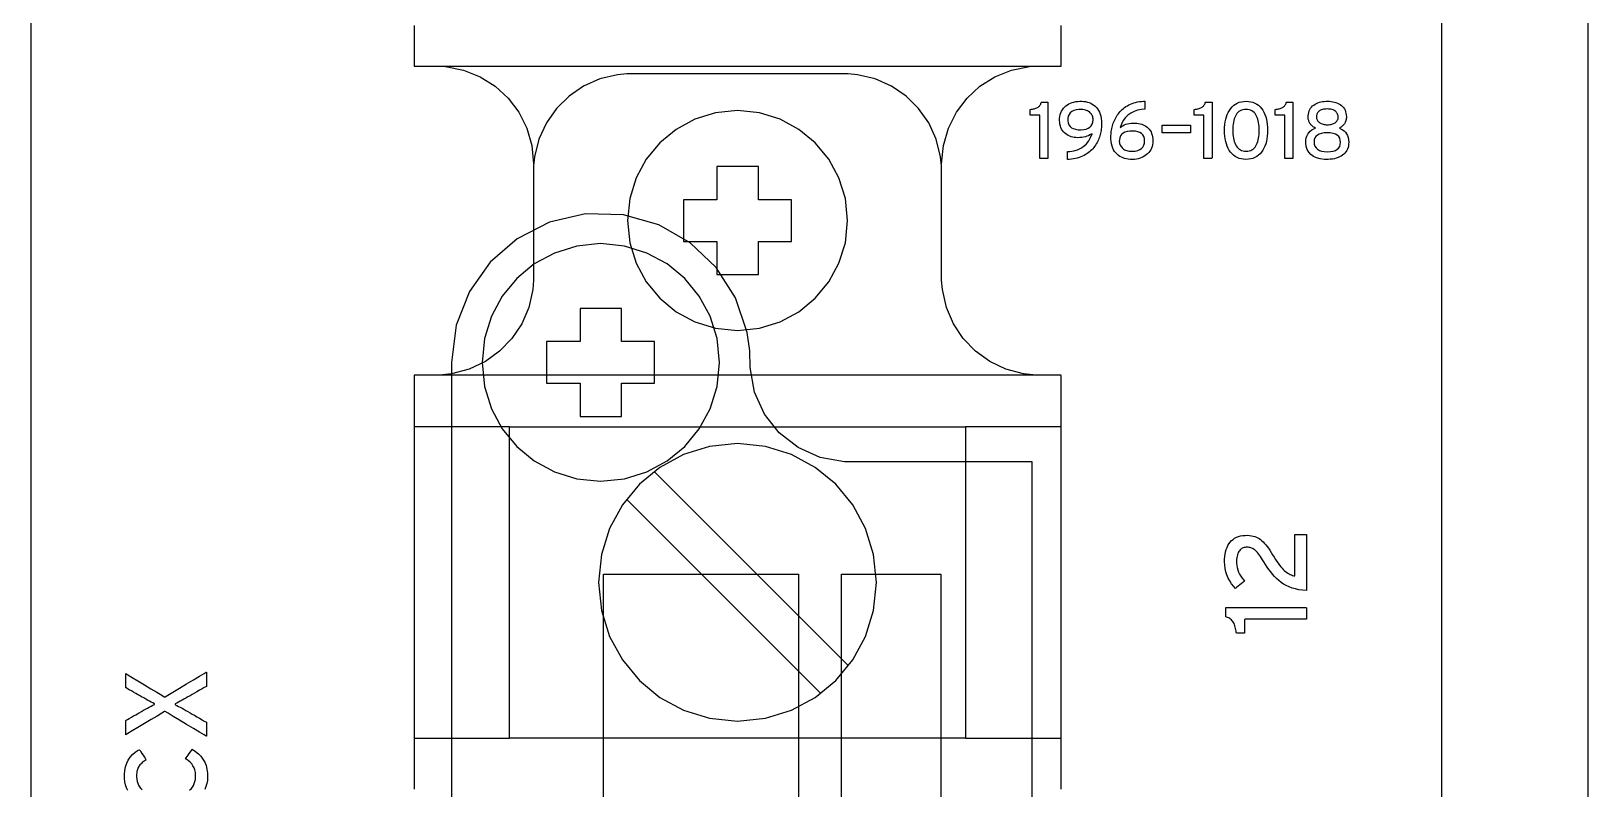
# Model space of a CAD drawing. Extents: x 1 to 47.7, y 0.2 to 35.
# Drawn here: x 36.611 to 38.487, y 8.194 to 9.108 of the extents above; entities that cross this region are included whole.
import ezdxf

# ---------------------------------------------------------------- set-up
doc = ezdxf.new("R2010")
doc.units = 0
doc.header["$MEASUREMENT"] = 0
for name, color, linetype in [('1_1__SCREW_TERMINAL_BLOCK_', 7, 'CONTINUOUS'), ('1_2__CONNECTORIZED_RELAY__', 7, 'CONTINUOUS'), ('7_0_____DWG', 7, 'CONTINUOUS')]:
    doc.layers.add(name, color=color, linetype=linetype)

msp = doc.modelspace()

# ---------------------------------------------------------------- linework, layer by layer
at = {"layer": '1_1__SCREW_TERMINAL_BLOCK_'}
for points in [[(37.0721, 9.1144), (37.0721, 9.0856), (37.0721, 9.0691), (37.0721, 9.0655), (37.0732, 9.0655), (37.0886, 9.0655), (37.0959, 9.0655), (37.0977, 9.0655), (37.0987, 9.0655), (37.11, 9.0649), (37.1317, 9.0606), (37.1518, 9.0526), (37.1698, 9.0412), (37.1855, 9.0269), (37.1983, 9.0099), (37.2079, 8.9908), (37.214, 8.9698), (37.2161, 8.9475)], [(37.7081, 8.9475), (37.7102, 8.9698), (37.7162, 8.9908), (37.7259, 9.0099), (37.7387, 9.0269), (37.7543, 9.0412), (37.7723, 9.0526), (37.7924, 9.0606), (37.8141, 9.0649), (37.8255, 9.0655), (37.8264, 9.0655), (37.8282, 9.0655), (37.8355, 9.0655), (37.8509, 9.0655), (37.852, 9.0655), (37.852, 9.0691), (37.852, 9.0856), (37.852, 9.1144)], [(37.0721, 9.0655), (37.852, 9.0655)], [(37.852, 8.1938), (37.852, 8.2848), (37.852, 8.3688), (37.852, 8.445), (37.852, 8.5125), (37.852, 8.5705), (37.852, 8.6183), (37.852, 8.655), (37.852, 8.6798), (37.852, 8.6919), (37.8519, 8.693), (37.8471, 8.693), (37.8303, 8.693), (37.8262, 8.693), (37.8235, 8.693), (37.8179, 8.6933), (37.8067, 8.6946), (37.7855, 8.7001), (37.7661, 8.7093), (37.7488, 8.7218), (37.7341, 8.737), (37.7223, 8.7547), (37.7138, 8.7745), (37.709, 8.796), (37.7081, 8.8072), (37.7081, 8.811), (37.7081, 8.8115), (37.7081, 8.8193), (37.7081, 8.8343), (37.7081, 8.8541), (37.7081, 8.898), (37.7081, 8.9172), (37.7081, 8.9314), (37.7081, 8.938), (37.708, 8.9394), (37.7079, 8.9451), (37.7067, 8.9562), (37.7014, 8.9775), (37.6925, 8.997), (37.6803, 9.0144), (37.6652, 9.0293), (37.6477, 9.0413), (37.628, 9.0501), (37.6067, 9.0551), (37.5955, 9.0561), (37.5902, 9.0563), (37.5895, 9.0563), (37.5844, 9.0563), (37.575, 9.0563), (37.5456, 9.0563), (37.5063, 9.0563), (37.4621, 9.0563), (37.4178, 9.0563), (37.3786, 9.0563), (37.3492, 9.0563), (37.3398, 9.0563), (37.3347, 9.0563), (37.3339, 9.0563), (37.3286, 9.0561), (37.3174, 9.0551), (37.2961, 9.0501), (37.2765, 9.0413), (37.2589, 9.0293), (37.2439, 9.0144), (37.2317, 8.997), (37.2227, 8.9775), (37.2174, 8.9562), (37.2163, 8.9451), (37.2161, 8.9394), (37.2161, 8.938), (37.2161, 8.9314), (37.2161, 8.9172), (37.2161, 8.898), (37.2161, 8.8541), (37.2161, 8.8343), (37.2161, 8.8193), (37.2161, 8.8115), (37.2161, 8.811), (37.216, 8.8072), (37.2151, 8.796), (37.2103, 8.7745), (37.2019, 8.7547), (37.1901, 8.737), (37.1753, 8.7218), (37.1581, 8.7093), (37.1386, 8.7001), (37.1174, 8.6946), (37.1063, 8.6933), (37.1006, 8.693), (37.0979, 8.693), (37.0939, 8.693), (37.0771, 8.693), (37.0723, 8.693), (37.0721, 8.6919), (37.0721, 8.6798), (37.0721, 8.655), (37.0721, 8.6183), (37.0721, 8.5705), (37.0721, 8.5125), (37.0721, 8.445), (37.0721, 8.3688), (37.0721, 8.2848), (37.0721, 8.1938)], [(37.4369, 8.9043), (37.397, 8.9043), (37.397, 8.8542), (37.4369, 8.8542), (37.4369, 8.8142), (37.4872, 8.8142), (37.4872, 8.8542), (37.5272, 8.8542), (37.5272, 8.9043), (37.4872, 8.9043), (37.4872, 8.9443), (37.4369, 8.9443), (37.4369, 8.9043)], [(37.852, 8.693), (37.0721, 8.693)], [(37.1871, 8.6304), (37.0721, 8.6304)], [(37.737, 8.6304), (37.737, 8.2554), (37.1871, 8.2554), (37.1871, 8.6304), (37.737, 8.6304)], [(37.852, 8.6304), (37.737, 8.6304)], [(37.5957, 8.3426), (37.3615, 8.5769)], [(37.3281, 8.5435), (37.5623, 8.3092)], [(37.0721, 8.2554), (37.1871, 8.2554)], [(37.737, 8.2554), (37.852, 8.2554)]]:
    msp.add_lwpolyline(points, dxfattribs=at)
for points in [[(37.4621, 9.0118), (37.4354, 9.0091), (37.4105, 9.0014), (37.388, 8.9892), (37.3684, 8.973), (37.3521, 8.9533), (37.3399, 8.9308), (37.3321, 8.9059), (37.3294, 8.8792), (37.3321, 8.8525), (37.3399, 8.8277), (37.3521, 8.8052), (37.3684, 8.7856), (37.388, 8.7694), (37.4105, 8.7571), (37.4354, 8.7494), (37.4621, 8.7467), (37.4887, 8.7494), (37.5136, 8.7571), (37.5361, 8.7694), (37.5558, 8.7856), (37.572, 8.8052), (37.5842, 8.8277), (37.592, 8.8525), (37.5947, 8.8792), (37.592, 8.9059), (37.5842, 8.9308), (37.572, 8.9533), (37.5558, 8.973), (37.5361, 8.9892), (37.5136, 9.0014), (37.4887, 9.0091)], [(37.4621, 8.6103), (37.4284, 8.6069), (37.397, 8.5971), (37.3685, 8.5817), (37.3437, 8.5613), (37.3233, 8.5365), (37.3078, 8.5081), (37.298, 8.4767), (37.2946, 8.443), (37.298, 8.4093), (37.3078, 8.3779), (37.3233, 8.3495), (37.3437, 8.3247), (37.3685, 8.3043), (37.397, 8.2889), (37.4284, 8.2792), (37.4621, 8.2758), (37.4958, 8.2792), (37.5272, 8.2889), (37.5556, 8.3043), (37.5804, 8.3247), (37.6009, 8.3495), (37.6163, 8.3779), (37.6261, 8.4093), (37.6295, 8.443), (37.6261, 8.4767), (37.6163, 8.5081), (37.6009, 8.5365), (37.5804, 8.5613), (37.5556, 8.5817), (37.5272, 8.5971), (37.4958, 8.6069)]]:
    msp.add_lwpolyline(points, close=True, dxfattribs=at)
at = {"layer": '1_2__CONNECTORIZED_RELAY__'}
for points in [[(37.8264, 8.954), (37.8264, 8.956), (37.8264, 8.9613), (37.8264, 8.9689), (37.8264, 8.9778), (37.8264, 8.9869), (37.8264, 8.9953), (37.8264, 9.0019), (37.8264, 9.0056), (37.8263, 9.0062), (37.8254, 9.0062), (37.8239, 9.0062), (37.8221, 9.0062), (37.82, 9.0062), (37.818, 9.0062), (37.8163, 9.0062), (37.8151, 9.0062), (37.8147, 9.0062), (37.8147, 9.0064), (37.8147, 9.0071), (37.8147, 9.0082), (37.8147, 9.0094), (37.8147, 9.0106), (37.8147, 9.0117), (37.8147, 9.0126), (37.8147, 9.0131), (37.8153, 9.0132), (37.8165, 9.0134), (37.8176, 9.0135), (37.8187, 9.0138), (37.8198, 9.014), (37.8208, 9.0144), (37.8218, 9.0147), (37.8227, 9.0151), (37.8236, 9.0156), (37.8244, 9.0161), (37.8252, 9.0167), (37.8259, 9.0173), (37.8265, 9.018), (37.827, 9.0188), (37.8275, 9.0196), (37.8278, 9.0205), (37.8281, 9.0215), (37.8283, 9.022), (37.8289, 9.022), (37.8299, 9.022), (37.8312, 9.022), (37.8326, 9.022), (37.834, 9.022), (37.8351, 9.022), (37.8359, 9.022), (37.8362, 9.022), (37.8362, 9.0194), (37.8362, 9.0125), (37.8362, 9.0026), (37.8362, 8.991), (37.8362, 8.9791), (37.8362, 8.9682), (37.8362, 8.9596), (37.8362, 8.9547), (37.8361, 8.954), (37.8354, 8.954), (37.8342, 8.954), (37.8326, 8.954), (37.8309, 8.954), (37.8292, 8.954), (37.8278, 8.954), (37.8268, 8.954)], [(37.9008, 8.996), (37.9008, 8.9944), (37.9007, 8.9928), (37.9006, 8.9913), (37.9004, 8.9897), (37.9002, 8.988), (37.8999, 8.9864), (37.8996, 8.9848), (37.8992, 8.9831), (37.8988, 8.9815), (37.8982, 8.9798), (37.8976, 8.9782), (37.897, 8.9765), (37.8962, 8.9749), (37.8954, 8.9733), (37.8945, 8.9718), (37.8936, 8.9703), (37.8925, 8.9687), (37.8914, 8.9673), (37.8903, 8.9659), (37.889, 8.9645), (37.8877, 8.9632), (37.8863, 8.962), (37.8848, 8.9609), (37.8832, 8.9598), (37.8815, 8.9587), (37.8798, 8.9578), (37.8779, 8.9568), (37.8759, 8.956), (37.8738, 8.9553), (37.8716, 8.9546), (37.8694, 8.9541), (37.867, 8.9536), (37.8645, 8.9533), (37.862, 8.953), (37.8599, 8.9529), (37.8599, 8.9534), (37.8599, 8.9545), (37.8599, 8.9559), (37.8599, 8.9575), (37.8599, 8.9591), (37.8599, 8.9606), (37.8599, 8.9617), (37.8599, 8.9624), (37.8627, 8.9627), (37.8676, 8.9634), (37.872, 8.9647), (37.876, 8.9666), (37.8796, 8.969), (37.8827, 8.9719), (37.8854, 8.9753), (37.8876, 8.9793), (37.8894, 8.9839), (37.8884, 8.9836), (37.8869, 8.9825), (37.8851, 8.9816), (37.8833, 8.9808), (37.8813, 8.9802), (37.8792, 8.9797), (37.8769, 8.9794), (37.8745, 8.9792), (37.872, 8.9791), (37.87, 8.9792), (37.868, 8.9795), (37.8661, 8.9798), (37.8643, 8.9803), (37.8625, 8.981), (37.8608, 8.9818), (37.8592, 8.9827), (37.8576, 8.9838), (37.8562, 8.985), (37.8548, 8.9863), (37.8537, 8.9878), (37.8527, 8.9895), (37.8519, 8.9913), (37.8512, 8.9932), (37.8507, 8.9953), (37.8504, 8.9975), (37.8503, 8.9999), (37.8503, 9.0024), (37.8506, 9.0048), (37.8511, 9.0071), (37.8517, 9.0092), (37.8526, 9.0111), (37.8536, 9.0129), (37.8549, 9.0146), (37.8563, 9.0161), (37.8579, 9.0175), (37.8596, 9.0187), (37.8614, 9.0198), (37.8634, 9.0207), (37.8654, 9.0215), (37.8675, 9.0221), (37.8697, 9.0226), (37.8721, 9.0229), (37.8745, 9.0231), (37.877, 9.0231), (37.8794, 9.0229), (37.8816, 9.0226), (37.8838, 9.0221), (37.8859, 9.0215), (37.8879, 9.0207), (37.8897, 9.0197), (37.8915, 9.0185), (37.8931, 9.0172), (37.8947, 9.0157), (37.8961, 9.014), (37.8973, 9.012), (37.8983, 9.0099), (37.8992, 9.0075), (37.8999, 9.005), (37.9004, 9.0022), (37.9007, 8.9992)], [(37.8907, 9.0007), (37.8907, 9.002), (37.8905, 9.0032), (37.8902, 9.0043), (37.8898, 9.0054), (37.8893, 9.0065), (37.8887, 9.0075), (37.888, 9.0084), (37.8872, 9.0093), (37.8862, 9.0102), (37.8851, 9.0109), (37.884, 9.0116), (37.8827, 9.0121), (37.8813, 9.0125), (37.8798, 9.0129), (37.8781, 9.0131), (37.8764, 9.0132), (37.8735, 9.0131), (37.8703, 9.0127), (37.8675, 9.0118), (37.8651, 9.0107), (37.8632, 9.0091), (37.8618, 9.0072), (37.8608, 9.005), (37.8603, 9.0024), (37.8603, 8.9995), (37.8607, 8.9969), (37.8616, 8.9946), (37.8629, 8.9928), (37.8646, 8.9912), (37.8668, 8.9901), (37.8694, 8.9893), (37.8725, 8.9888), (37.8759, 8.9887), (37.8793, 8.989), (37.8823, 8.9896), (37.8848, 8.9906), (37.8869, 8.9919), (37.8885, 8.9936), (37.8897, 8.9956), (37.8905, 8.998)], [(37.9627, 8.9756), (37.9626, 8.9731), (37.9622, 8.9707), (37.9617, 8.9685), (37.961, 8.9665), (37.9602, 8.9646), (37.9591, 8.9628), (37.9578, 8.9612), (37.9564, 8.9597), (37.9548, 8.9583), (37.953, 8.9571), (37.9512, 8.956), (37.9492, 8.9551), (37.9472, 8.9544), (37.945, 8.9538), (37.9428, 8.9533), (37.9404, 8.953), (37.9379, 8.9529), (37.9354, 8.9529), (37.9331, 8.9531), (37.9309, 8.9535), (37.9287, 8.954), (37.9267, 8.9547), (37.9248, 8.9556), (37.9229, 8.9566), (37.9212, 8.9578), (37.9195, 8.9592), (37.9179, 8.9608), (37.9166, 8.9626), (37.9154, 8.9645), (37.9144, 8.9667), (37.9136, 8.9691), (37.9129, 8.9717), (37.9125, 8.9745), (37.9122, 8.9776), (37.9122, 8.9804), (37.9122, 8.982), (37.9123, 8.9836), (37.9124, 8.9852), (37.9126, 8.9868), (37.9129, 8.9884), (37.9132, 8.9901), (37.9136, 8.9918), (37.914, 8.9935), (37.9145, 8.9951), (37.915, 8.9968), (37.9157, 8.9984), (37.9163, 9), (37.9171, 9.0016), (37.9179, 9.0032), (37.9188, 9.0047), (37.9197, 9.0062), (37.9207, 9.0077), (37.9219, 9.0092), (37.9231, 9.0106), (37.9244, 9.0119), (37.9257, 9.0132), (37.9272, 9.0144), (37.9287, 9.0156), (37.9303, 9.0167), (37.932, 9.0177), (37.9338, 9.0187), (37.9357, 9.0196), (37.9376, 9.0204), (37.9397, 9.0211), (37.9419, 9.0217), (37.9441, 9.0222), (37.9465, 9.0226), (37.949, 9.0228), (37.9516, 9.023), (37.953, 9.023), (37.953, 9.0224), (37.953, 9.0212), (37.953, 9.0197), (37.953, 9.0181), (37.953, 9.0165), (37.953, 9.0151), (37.953, 9.014), (37.953, 9.0135), (37.9491, 9.0132), (37.9443, 9.0123), (37.94, 9.0109), (37.9361, 9.0089), (37.9326, 9.0064), (37.9296, 9.0034), (37.927, 8.9998), (37.9248, 8.9956), (37.9233, 8.9914), (37.9248, 8.9926), (37.9264, 8.9936), (37.9282, 8.9945), (37.9301, 8.9953), (37.9321, 8.9958), (37.9343, 8.9963), (37.9366, 8.9966), (37.939, 8.9968), (37.9414, 8.9968), (37.9435, 8.9967), (37.9455, 8.9964), (37.9474, 8.996), (37.9492, 8.9955), (37.951, 8.9948), (37.9527, 8.994), (37.9543, 8.9931), (37.9558, 8.992), (37.9572, 8.9908), (37.9584, 8.9894), (37.9595, 8.9879), (37.9605, 8.9862), (37.9612, 8.9844), (37.9618, 8.9824), (37.9623, 8.9803), (37.9626, 8.978)], [(38.0241, 8.954), (38.0241, 8.956), (38.0241, 8.9613), (38.0241, 8.9689), (38.0241, 8.9778), (38.0241, 8.9869), (38.0241, 8.9953), (38.0241, 9.0019), (38.0241, 9.0056), (38.024, 9.0062), (38.0231, 9.0062), (38.0217, 9.0062), (38.0198, 9.0062), (38.0177, 9.0062), (38.0157, 9.0062), (38.014, 9.0062), (38.0129, 9.0062), (38.0124, 9.0062), (38.0124, 9.0064), (38.0124, 9.0071), (38.0124, 9.0082), (38.0124, 9.0094), (38.0124, 9.0106), (38.0124, 9.0117), (38.0124, 9.0126), (38.0124, 9.0131), (38.013, 9.0132), (38.0142, 9.0134), (38.0153, 9.0135), (38.0164, 9.0138), (38.0175, 9.014), (38.0185, 9.0144), (38.0195, 9.0147), (38.0204, 9.0151), (38.0213, 9.0156), (38.0222, 9.0161), (38.0229, 9.0167), (38.0236, 9.0173), (38.0242, 9.018), (38.0247, 9.0188), (38.0252, 9.0196), (38.0256, 9.0205), (38.0259, 9.0215), (38.0261, 9.022), (38.0266, 9.022), (38.0276, 9.022), (38.0289, 9.022), (38.0303, 9.022), (38.0317, 9.022), (38.0328, 9.022), (38.0337, 9.022), (38.034, 9.022), (38.034, 9.0194), (38.034, 9.0125), (38.034, 9.0026), (38.034, 8.991), (38.034, 8.9791), (38.034, 8.9682), (38.034, 8.9596), (38.034, 8.9547), (38.0339, 8.954), (38.0331, 8.954), (38.0319, 8.954), (38.0303, 8.954), (38.0286, 8.954), (38.0269, 8.954), (38.0255, 8.954), (38.0245, 8.954)], [(38.101, 8.9881), (38.1009, 8.9845), (38.1006, 8.9811), (38.1002, 8.9778), (38.0995, 8.9747), (38.0987, 8.9718), (38.0977, 8.969), (38.0965, 8.9664), (38.0952, 8.964), (38.0936, 8.9617), (38.0919, 8.9597), (38.09, 8.9579), (38.0879, 8.9564), (38.0856, 8.9552), (38.0832, 8.9542), (38.0806, 8.9535), (38.0779, 8.9531), (38.0749, 8.9529), (38.072, 8.9531), (38.0693, 8.9535), (38.0667, 8.9542), (38.0643, 8.9552), (38.0621, 8.9564), (38.06, 8.9579), (38.0581, 8.9596), (38.0564, 8.9616), (38.0548, 8.9638), (38.0535, 8.9662), (38.0523, 8.9688), (38.0513, 8.9716), (38.0505, 8.9745), (38.0498, 8.9776), (38.0494, 8.9809), (38.0491, 8.9843), (38.049, 8.9879), (38.0491, 8.9915), (38.0494, 8.995), (38.0498, 8.9983), (38.0505, 9.0014), (38.0513, 9.0043), (38.0523, 9.0071), (38.0535, 9.0097), (38.0549, 9.0121), (38.0565, 9.0144), (38.0582, 9.0164), (38.0601, 9.0182), (38.0622, 9.0197), (38.0644, 9.0209), (38.0669, 9.0218), (38.0694, 9.0225), (38.0722, 9.0229), (38.0751, 9.0231), (38.078, 9.0229), (38.0808, 9.0225), (38.0834, 9.0218), (38.0858, 9.0208), (38.0881, 9.0196), (38.0901, 9.0182), (38.092, 9.0164), (38.0937, 9.0145), (38.0952, 9.0122), (38.0966, 9.0098), (38.0978, 9.0072), (38.0987, 9.0045), (38.0996, 9.0016), (38.1002, 8.9985), (38.1006, 8.9952), (38.1009, 8.9917)], [(38.091, 8.9879), (38.091, 8.9905), (38.0908, 8.9929), (38.0906, 8.9952), (38.0902, 8.9974), (38.0898, 8.9995), (38.0892, 9.0015), (38.0885, 9.0034), (38.0878, 9.0052), (38.0869, 9.0069), (38.0859, 9.0083), (38.0847, 9.0096), (38.0834, 9.0107), (38.082, 9.0116), (38.0804, 9.0123), (38.0787, 9.0128), (38.0769, 9.0131), (38.0749, 9.0132), (38.073, 9.0131), (38.0712, 9.0128), (38.0695, 9.0123), (38.068, 9.0116), (38.0665, 9.0107), (38.0653, 9.0097), (38.0641, 9.0084), (38.0631, 9.0069), (38.0622, 9.0053), (38.0614, 9.0036), (38.0608, 9.0017), (38.0602, 8.9997), (38.0597, 8.9976), (38.0594, 8.9954), (38.0591, 8.9931), (38.059, 8.9907), (38.059, 8.9881), (38.059, 8.9856), (38.0592, 8.9832), (38.0595, 8.9809), (38.0598, 8.9787), (38.0603, 8.9766), (38.0609, 8.9746), (38.0616, 8.9728), (38.0624, 8.971), (38.0633, 8.9693), (38.0643, 8.9678), (38.0655, 8.9665), (38.0667, 8.9654), (38.0682, 8.9644), (38.0697, 8.9637), (38.0714, 8.9632), (38.0732, 8.9629), (38.0751, 8.9628), (38.0771, 8.9629), (38.0789, 8.9632), (38.0806, 8.9637), (38.0821, 8.9644), (38.0836, 8.9653), (38.0848, 8.9664), (38.086, 8.9678), (38.087, 8.9693), (38.0878, 8.9709), (38.0886, 8.9726), (38.0892, 8.9745), (38.0898, 8.9764), (38.0902, 8.9785), (38.0906, 8.9807), (38.0908, 8.983), (38.091, 8.9854)], [(38.1217, 8.954), (38.1217, 8.956), (38.1217, 8.9613), (38.1217, 8.9689), (38.1217, 8.9778), (38.1217, 8.9869), (38.1217, 8.9953), (38.1217, 9.0019), (38.1217, 9.0056), (38.1216, 9.0062), (38.1207, 9.0062), (38.1193, 9.0062), (38.1174, 9.0062), (38.1153, 9.0062), (38.1133, 9.0062), (38.1116, 9.0062), (38.1105, 9.0062), (38.11, 9.0062), (38.11, 9.0064), (38.11, 9.0071), (38.11, 9.0082), (38.11, 9.0094), (38.11, 9.0106), (38.11, 9.0117), (38.11, 9.0126), (38.11, 9.0131), (38.1106, 9.0132), (38.1118, 9.0134), (38.1129, 9.0135), (38.114, 9.0138), (38.1151, 9.014), (38.1161, 9.0144), (38.1171, 9.0147), (38.118, 9.0151), (38.1189, 9.0156), (38.1198, 9.0161), (38.1205, 9.0167), (38.1212, 9.0173), (38.1218, 9.018), (38.1223, 9.0188), (38.1228, 9.0196), (38.1232, 9.0205), (38.1235, 9.0215), (38.1237, 9.022), (38.1242, 9.022), (38.1252, 9.022), (38.1265, 9.022), (38.1279, 9.022), (38.1293, 9.022), (38.1304, 9.022), (38.1313, 9.022), (38.1316, 9.022), (38.1316, 9.0194), (38.1316, 9.0125), (38.1316, 9.0026), (38.1316, 8.991), (38.1316, 8.9791), (38.1316, 8.9682), (38.1316, 8.9596), (38.1316, 8.9547), (38.1315, 8.954), (38.1308, 8.954), (38.1295, 8.954), (38.1279, 8.954), (38.1262, 8.954), (38.1245, 8.954), (38.1231, 8.954), (38.1221, 8.954)], [(38.1988, 8.9738), (38.1987, 8.9715), (38.1984, 8.9694), (38.198, 8.9674), (38.1973, 8.9655), (38.1965, 8.9638), (38.1955, 8.9622), (38.1943, 8.9607), (38.1929, 8.9593), (38.1914, 8.9581), (38.1897, 8.957), (38.1878, 8.956), (38.1859, 8.9551), (38.1838, 8.9544), (38.1815, 8.9538), (38.1791, 8.9534), (38.1766, 8.9531), (38.174, 8.9529), (38.1696, 8.953), (38.1645, 8.9536), (38.1601, 8.9548), (38.1563, 8.9565), (38.1531, 8.9588), (38.1506, 8.9616), (38.1488, 8.9649), (38.1476, 8.9687), (38.1471, 8.9731), (38.1472, 8.9762), (38.1476, 8.9788), (38.1483, 8.9811), (38.1494, 8.9833), (38.1507, 8.9852), (38.1524, 8.9869), (38.1543, 8.9885), (38.1566, 8.9898), (38.1586, 8.9908), (38.1575, 8.9914), (38.1565, 8.992), (38.1556, 8.9926), (38.1547, 8.9933), (38.1539, 8.9941), (38.1532, 8.9948), (38.1526, 8.9956), (38.1521, 8.9964), (38.1517, 8.9973), (38.1512, 8.9981), (38.1509, 8.999), (38.1506, 8.9998), (38.1503, 9.0006), (38.1501, 9.0014), (38.15, 9.0021), (38.1499, 9.0029), (38.1499, 9.0037), (38.15, 9.0055), (38.1502, 9.0076), (38.1506, 9.0095), (38.1512, 9.0114), (38.152, 9.0131), (38.1529, 9.0146), (38.154, 9.0161), (38.1553, 9.0174), (38.1568, 9.0185), (38.1583, 9.0195), (38.1599, 9.0204), (38.1616, 9.0211), (38.1634, 9.0218), (38.1653, 9.0223), (38.1673, 9.0227), (38.1693, 9.0229), (38.1715, 9.0231), (38.1737, 9.0231), (38.1757, 9.023), (38.1777, 9.0228), (38.1797, 9.0225), (38.1815, 9.022), (38.1833, 9.0214), (38.1851, 9.0207), (38.1868, 9.0199), (38.1884, 9.019), (38.1899, 9.0179), (38.1913, 9.0167), (38.1925, 9.0154), (38.1935, 9.0139), (38.1944, 9.0123), (38.195, 9.0105), (38.1955, 9.0086), (38.1959, 9.0066), (38.196, 9.0044), (38.196, 9.0038), (38.196, 9.0034), (38.196, 9.0031), (38.196, 9.0027), (38.1959, 9.0023), (38.1959, 9.0019), (38.1958, 9.0016), (38.1957, 9.0012), (38.1957, 9.0008), (38.1955, 9.0003), (38.1954, 8.9999), (38.1953, 8.9995), (38.1951, 8.999), (38.195, 8.9986), (38.1948, 8.9982), (38.1946, 8.9977), (38.1944, 8.9973), (38.194, 8.9966), (38.1935, 8.9958), (38.1929, 8.9949), (38.1922, 8.9941), (38.1914, 8.9934), (38.1905, 8.9927), (38.1896, 8.992), (38.1886, 8.9914), (38.1875, 8.9909), (38.189, 8.99), (38.1912, 8.9888), (38.1932, 8.9874), (38.1949, 8.9857), (38.1962, 8.9838), (38.1973, 8.9817), (38.1981, 8.9793), (38.1986, 8.9767)], [(38.1861, 9.0038), (38.186, 9.0047), (38.1859, 9.0056), (38.1857, 9.0065), (38.1854, 9.0074), (38.185, 9.0082), (38.1846, 9.009), (38.1841, 9.0097), (38.1835, 9.0104), (38.1827, 9.0111), (38.1819, 9.0117), (38.181, 9.0123), (38.1799, 9.0127), (38.1787, 9.0131), (38.1774, 9.0134), (38.176, 9.0136), (38.1745, 9.0137), (38.1729, 9.0138), (38.1713, 9.0137), (38.1698, 9.0136), (38.1684, 9.0134), (38.1671, 9.0131), (38.166, 9.0128), (38.1649, 9.0124), (38.164, 9.0119), (38.1632, 9.0113), (38.1625, 9.0107), (38.1618, 9.01), (38.1613, 9.0093), (38.1608, 9.0085), (38.1605, 9.0077), (38.1602, 9.0069), (38.16, 9.006), (38.1599, 9.0051), (38.1599, 9.0042), (38.1599, 9.0032), (38.1601, 9.0023), (38.1603, 9.0014), (38.1607, 9.0006), (38.1611, 8.9998), (38.1616, 8.999), (38.1623, 8.9983), (38.163, 8.9977), (38.1639, 8.9971), (38.1648, 8.9965), (38.1657, 8.9961), (38.1668, 8.9957), (38.1679, 8.9953), (38.1691, 8.9951), (38.1703, 8.9949), (38.1717, 8.9948), (38.1731, 8.9948), (38.1745, 8.9948), (38.1759, 8.9949), (38.1772, 8.9951), (38.1784, 8.9954), (38.1795, 8.9957), (38.1805, 8.9961), (38.1815, 8.9966), (38.1824, 8.9972), (38.1831, 8.9978), (38.1838, 8.9984), (38.1844, 8.999), (38.1849, 8.9997), (38.1853, 9.0005), (38.1857, 9.0012), (38.1859, 9.0021), (38.186, 9.0029)], [(37.9527, 8.9754), (37.9525, 8.9781), (37.9518, 8.9805), (37.9507, 8.9825), (37.9491, 8.9842), (37.9471, 8.9855), (37.9447, 8.9864), (37.9418, 8.987), (37.9385, 8.9872), (37.9349, 8.9871), (37.9318, 8.9866), (37.9291, 8.9858), (37.9268, 8.9846), (37.925, 8.9831), (37.9237, 8.9812), (37.9227, 8.979), (37.9223, 8.9764), (37.9222, 8.9745), (37.9224, 8.9733), (37.9226, 8.9721), (37.923, 8.971), (37.9234, 8.97), (37.924, 8.969), (37.9247, 8.968), (37.9255, 8.9671), (37.9265, 8.9662), (37.9275, 8.9654), (37.9286, 8.9647), (37.9299, 8.9641), (37.9312, 8.9636), (37.9327, 8.9632), (37.9342, 8.963), (37.9359, 8.9628), (37.938, 8.9628), (37.9414, 8.9631), (37.9444, 8.9637), (37.9469, 8.9648), (37.949, 8.9662), (37.9506, 8.9679), (37.9518, 8.97), (37.9525, 8.9725)], [(38.1889, 8.9735), (38.1886, 8.9762), (38.1879, 8.9785), (38.1867, 8.9805), (38.1849, 8.9822), (38.1827, 8.9834), (38.1799, 8.9844), (38.1766, 8.9849), (38.1729, 8.9852), (38.1692, 8.985), (38.1659, 8.9844), (38.1632, 8.9835), (38.161, 8.9823), (38.1593, 8.9807), (38.158, 8.9788), (38.1573, 8.9766), (38.1571, 8.974), (38.1573, 8.9713), (38.1581, 8.9689), (38.1594, 8.9669), (38.1611, 8.9652), (38.1634, 8.9639), (38.1661, 8.963), (38.1693, 8.9624), (38.173, 8.9622), (38.1767, 8.9624), (38.1799, 8.963), (38.1827, 8.9639), (38.1849, 8.9652), (38.1866, 8.9667), (38.1879, 8.9687), (38.1886, 8.9709)], [(37.297, 8.8514), (37.2682, 8.8485), (37.2414, 8.8401), (37.2171, 8.8269), (37.196, 8.8094), (37.1785, 8.7882), (37.1653, 8.7639), (37.157, 8.737), (37.1541, 8.7081), (37.157, 8.6793), (37.1653, 8.6524), (37.1785, 8.6281), (37.196, 8.6069), (37.2171, 8.5894), (37.2414, 8.5762), (37.2682, 8.5679), (37.297, 8.565), (37.3259, 8.5679), (37.3529, 8.5762), (37.3772, 8.5894), (37.3984, 8.6069), (37.4159, 8.6281), (37.4291, 8.6524), (37.4374, 8.6793), (37.4403, 8.7081), (37.4374, 8.737), (37.4291, 8.7639), (37.4159, 8.7882), (37.3984, 8.8094), (37.3772, 8.8269), (37.3529, 8.8401), (37.3259, 8.8485)]]:
    msp.add_lwpolyline(points, close=True, dxfattribs=at)
for points in [[(37.9741, 8.9849), (37.9741, 8.9942), (38.0081, 8.9942), (38.0081, 8.9849), (37.9741, 8.9849)], [(37.8172, 8.1605), (37.8172, 8.2706), (37.8172, 8.3674), (37.8172, 8.4102), (37.8172, 8.449), (37.8172, 8.4835), (37.8172, 8.5135), (37.8172, 8.5388), (37.8172, 8.5591), (37.8172, 8.5743), (37.8172, 8.584), (37.8172, 8.5881), (37.8171, 8.5882), (37.8118, 8.5882), (37.8, 8.5882), (37.7828, 8.5882), (37.7378, 8.5882), (37.6866, 8.5882), (37.6395, 8.5882), (37.6206, 8.5882), (37.6065, 8.5882), (37.5909, 8.5884), (37.5615, 8.5936), (37.535, 8.6056), (37.5123, 8.6234), (37.4946, 8.646), (37.4826, 8.6725), (37.4774, 8.7019), (37.4767, 8.722), (37.4736, 8.7444), (37.4595, 8.7861), (37.4361, 8.8226), (37.4049, 8.8524), (37.3672, 8.874), (37.3245, 8.886), (37.2787, 8.8872), (37.2352, 8.8772), (37.1965, 8.8574), (37.1639, 8.8291), (37.1389, 8.7939), (37.1229, 8.7531), (37.1172, 8.7081), (37.1172, 8.7052), (37.1172, 8.6966), (37.1172, 8.6825), (37.1172, 8.6632), (37.1172, 8.6388), (37.1172, 8.6097), (37.1172, 8.5761), (37.1172, 8.5382), (37.1172, 8.4962), (37.1172, 8.4503), (37.1172, 8.348), (37.1172, 8.2331), (37.1172, 8.1074)], [(37.2319, 8.7333), (37.2319, 8.6831), (37.2722, 8.6831), (37.2722, 8.6432), (37.3222, 8.6432), (37.3222, 8.6831), (37.3621, 8.6831), (37.3621, 8.7333), (37.3222, 8.7333), (37.3222, 8.7732), (37.2722, 8.7732), (37.2722, 8.7333), (37.2319, 8.7333)], [(37.5355, 8.4531), (37.5355, 8.1681), (37.3005, 8.1681), (37.3005, 8.4531), (37.5355, 8.4531)], [(37.7072, 8.4531), (37.7072, 7.8331), (37.5872, 7.8331), (37.5872, 8.4531), (37.7072, 8.4531)]]:
    msp.add_lwpolyline(points, dxfattribs=at)
at = {"layer": '7_0_____DWG'}
for points in [[(36.6105, 7.9512), (36.6105, 8.2824), (36.6105, 8.9483), (36.6105, 9.2814), (36.6105, 9.6135), (36.6105, 9.9437), (36.6105, 10.1079), (36.6105, 10.2713), (36.6105, 10.4339), (36.6105, 10.5955), (36.6105, 10.756), (36.6105, 10.9153)], [(38.3105, 10.9153), (38.3105, 10.756), (38.3105, 10.5955), (38.3105, 10.4339), (38.3105, 10.2713), (38.3105, 10.1079), (38.3105, 9.9437), (38.3105, 9.6135), (38.3105, 9.2814), (38.3105, 8.9483), (38.3105, 8.2824), (38.3105, 7.9512)], [(38.4871, 10.8852), (38.4871, 10.4848), (38.4871, 10.0852), (38.4871, 9.6871), (38.4871, 9.4889), (38.4871, 9.2914), (38.4871, 9.0946), (38.4871, 8.8988), (38.4871, 8.7039), (38.4871, 8.5101), (38.4871, 8.3175), (38.4871, 8.1261)], [(36.7271, 8.192), (36.7256, 8.1954), (36.7244, 8.199), (36.7236, 8.2027), (36.7232, 8.2067), (36.7231, 8.2112), (36.7235, 8.2161), (36.7244, 8.2207), (36.7257, 8.2249), (36.7276, 8.2287), (36.7299, 8.2322), (36.7326, 8.2354), (36.7359, 8.2382), (36.7396, 8.2406), (36.7413, 8.2413), (36.7419, 8.2404), (36.7429, 8.2388), (36.7441, 8.2369), (36.7455, 8.2347), (36.7469, 8.2327), (36.748, 8.2309), (36.7489, 8.2296), (36.7492, 8.229), (36.7481, 8.2283), (36.7468, 8.2275), (36.7456, 8.2266), (36.7445, 8.2257), (36.7435, 8.2248), (36.7426, 8.2239), (36.7417, 8.223), (36.7409, 8.222), (36.7402, 8.221), (36.7397, 8.2199), (36.7391, 8.2188), (36.7387, 8.2175), (36.7383, 8.2163), (36.738, 8.2149), (36.7378, 8.2135), (36.7376, 8.212), (36.7376, 8.2104), (36.7376, 8.2084), (36.7378, 8.2057), (36.7383, 8.2031), (36.739, 8.2008), (36.74, 8.1985), (36.7412, 8.1965), (36.7427, 8.1946), (36.7444, 8.1928)], [(36.8015, 8.1926), (36.8034, 8.1943), (36.8049, 8.1962), (36.8062, 8.1982), (36.8072, 8.2004), (36.808, 8.2028), (36.8085, 8.2053), (36.8088, 8.208), (36.8088, 8.211), (36.8085, 8.214), (36.8079, 8.2169), (36.8069, 8.2195), (36.8056, 8.222), (36.8041, 8.2242), (36.8022, 8.2263), (36.7999, 8.2281), (36.7974, 8.2298), (36.7968, 8.2304), (36.7975, 8.2314), (36.7986, 8.2329), (36.7998, 8.2348), (36.8012, 8.2368), (36.8025, 8.2387), (36.8037, 8.2403), (36.8045, 8.2415), (36.8048, 8.2419), (36.8087, 8.2393), (36.8122, 8.2365), (36.8152, 8.2334), (36.8177, 8.2299), (36.8198, 8.2262), (36.8214, 8.2221), (36.8225, 8.2177), (36.8232, 8.2131), (36.8233, 8.2084), (36.823, 8.2043), (36.8223, 8.2004), (36.8212, 8.1968), (36.8198, 8.1934)]]:
    msp.add_lwpolyline(points, dxfattribs=at)
for points in [[(38.1478, 8.4332), (38.1432, 8.4336), (38.1388, 8.4342), (38.1346, 8.4351), (38.1306, 8.4362), (38.1269, 8.4375), (38.1234, 8.4391), (38.1202, 8.4409), (38.1172, 8.443), (38.1145, 8.4453), (38.1119, 8.4477), (38.1094, 8.4502), (38.107, 8.4529), (38.1047, 8.4556), (38.1024, 8.4585), (38.1003, 8.4614), (38.0983, 8.4645), (38.0963, 8.4676), (38.0947, 8.4703), (38.0935, 8.4724), (38.0923, 8.4742), (38.0911, 8.4759), (38.0899, 8.4775), (38.0888, 8.4789), (38.0878, 8.4801), (38.0868, 8.4812), (38.0858, 8.4821), (38.0848, 8.4828), (38.0838, 8.4834), (38.0828, 8.4839), (38.0818, 8.4844), (38.0808, 8.4847), (38.0797, 8.485), (38.0787, 8.4852), (38.0776, 8.4853), (38.0765, 8.4854), (38.0752, 8.4854), (38.0739, 8.4852), (38.0727, 8.485), (38.0716, 8.4846), (38.0705, 8.4841), (38.0695, 8.4836), (38.0686, 8.4829), (38.0678, 8.4821), (38.067, 8.4812), (38.0663, 8.4802), (38.0656, 8.479), (38.0651, 8.4776), (38.0646, 8.4761), (38.0642, 8.4745), (38.0639, 8.4727), (38.0637, 8.4708), (38.0636, 8.4688), (38.0636, 8.4664), (38.0639, 8.4635), (38.0644, 8.4608), (38.0651, 8.4581), (38.0661, 8.4554), (38.0673, 8.4529), (38.0688, 8.4504), (38.0705, 8.448), (38.0724, 8.4456), (38.0732, 8.4445), (38.0724, 8.4439), (38.0711, 8.4428), (38.0693, 8.4414), (38.0675, 8.4399), (38.0656, 8.4384), (38.064, 8.4371), (38.0628, 8.4361), (38.0623, 8.4356), (38.0601, 8.4381), (38.0576, 8.4414), (38.0554, 8.4448), (38.0535, 8.4483), (38.052, 8.452), (38.0508, 8.4557), (38.0499, 8.4596), (38.0493, 8.4636), (38.0491, 8.4678), (38.0492, 8.4711), (38.0494, 8.4742), (38.0498, 8.4772), (38.0504, 8.48), (38.0512, 8.4827), (38.0521, 8.4852), (38.0532, 8.4875), (38.0544, 8.4896), (38.0558, 8.4916), (38.0575, 8.4934), (38.0593, 8.4949), (38.0613, 8.4963), (38.0635, 8.4974), (38.0658, 8.4983), (38.0684, 8.499), (38.0711, 8.4995), (38.074, 8.4997), (38.0767, 8.4998), (38.0791, 8.4996), (38.0814, 8.4993), (38.0835, 8.4989), (38.0856, 8.4984), (38.0875, 8.4976), (38.0893, 8.4968), (38.091, 8.4958), (38.0926, 8.4947), (38.0942, 8.4933), (38.0957, 8.4918), (38.0973, 8.4901), (38.0988, 8.4883), (38.1004, 8.4863), (38.1021, 8.4841), (38.1037, 8.4817), (38.1053, 8.4791), (38.107, 8.4764), (38.1088, 8.4735), (38.1105, 8.4708), (38.1122, 8.4683), (38.1138, 8.466), (38.1154, 8.4639), (38.1169, 8.4619), (38.1184, 8.4602), (38.1198, 8.4587), (38.1211, 8.4574), (38.1225, 8.4563), (38.1239, 8.4552), (38.1253, 8.4542), (38.1268, 8.4534), (38.1282, 8.4527), (38.1297, 8.452), (38.1312, 8.4515), (38.1327, 8.4511), (38.1337, 8.4511), (38.1337, 8.454), (38.1337, 8.4596), (38.1337, 8.467), (38.1337, 8.4753), (38.1337, 8.4837), (38.1337, 8.4913), (38.1337, 8.4971), (38.1337, 8.5003), (38.1339, 8.5007), (38.1349, 8.5007), (38.1366, 8.5007), (38.1388, 8.5007), (38.1412, 8.5007), (38.1435, 8.5007), (38.1456, 8.5007), (38.1471, 8.5007), (38.1478, 8.5007), (38.1478, 8.4992), (38.1478, 8.4935), (38.1478, 8.4847), (38.1478, 8.474), (38.1478, 8.4625), (38.1478, 8.4514), (38.1478, 8.4421), (38.1478, 8.4356)], [(38.1478, 8.3985), (38.145, 8.3985), (38.1374, 8.3985), (38.1265, 8.3985), (38.1139, 8.3985), (38.1008, 8.3985), (38.0889, 8.3985), (38.0795, 8.3985), (38.0741, 8.3985), (38.0733, 8.3984), (38.0733, 8.3971), (38.0733, 8.395), (38.0733, 8.3924), (38.0733, 8.3894), (38.0733, 8.3866), (38.0733, 8.3842), (38.0733, 8.3825), (38.0733, 8.3818), (38.0729, 8.3818), (38.0719, 8.3818), (38.0704, 8.3818), (38.0687, 8.3818), (38.067, 8.3818), (38.0654, 8.3818), (38.0641, 8.3818), (38.0634, 8.3818), (38.0632, 8.3827), (38.063, 8.3844), (38.0627, 8.386), (38.0624, 8.3876), (38.062, 8.3891), (38.0616, 8.3906), (38.0611, 8.392), (38.0605, 8.3933), (38.0598, 8.3946), (38.0591, 8.3958), (38.0583, 8.3968), (38.0574, 8.3978), (38.0564, 8.3987), (38.0553, 8.3994), (38.0541, 8.4001), (38.0528, 8.4006), (38.0514, 8.401), (38.0507, 8.4013), (38.0507, 8.4022), (38.0507, 8.4036), (38.0507, 8.4054), (38.0507, 8.4074), (38.0507, 8.4094), (38.0507, 8.411), (38.0507, 8.4122), (38.0507, 8.4126), (38.0544, 8.4126), (38.0643, 8.4126), (38.0784, 8.4126), (38.095, 8.4126), (38.112, 8.4126), (38.1276, 8.4126), (38.1398, 8.4126), (38.1469, 8.4126), (38.1478, 8.4125), (38.1478, 8.4115), (38.1478, 8.4097), (38.1478, 8.4074), (38.1478, 8.405), (38.1478, 8.4025), (38.1478, 8.4005), (38.1478, 8.3991)], [(36.8218, 8.3176), (36.8211, 8.3172), (36.8193, 8.3162), (36.8166, 8.3147), (36.8135, 8.3129), (36.8103, 8.311), (36.8073, 8.3093), (36.8048, 8.3078), (36.8033, 8.3069), (36.8022, 8.3063), (36.7996, 8.3049), (36.7971, 8.3035), (36.7947, 8.3022), (36.7924, 8.3009), (36.7902, 8.2997), (36.7881, 8.2986), (36.7861, 8.2975), (36.7842, 8.2965), (36.7841, 8.2955), (36.786, 8.2946), (36.788, 8.2935), (36.7901, 8.2924), (36.7924, 8.2912), (36.7947, 8.29), (36.7971, 8.2886), (36.7996, 8.2872), (36.8022, 8.2857), (36.8033, 8.2851), (36.8048, 8.2842), (36.8073, 8.2828), (36.8103, 8.281), (36.8135, 8.2792), (36.8166, 8.2774), (36.8193, 8.2759), (36.8211, 8.2749), (36.8218, 8.2745), (36.8218, 8.2739), (36.8218, 8.2722), (36.8218, 8.2698), (36.8218, 8.267), (36.8218, 8.2641), (36.8218, 8.2614), (36.8218, 8.2592), (36.8218, 8.2578), (36.8217, 8.2575), (36.819, 8.2591), (36.8135, 8.2624), (36.8062, 8.2668), (36.7978, 8.2718), (36.7893, 8.2769), (36.7816, 8.2815), (36.7756, 8.2852), (36.7721, 8.2872), (36.7712, 8.2873), (36.768, 8.2853), (36.7623, 8.2819), (36.7551, 8.2776), (36.7471, 8.2728), (36.7393, 8.2681), (36.7323, 8.2639), (36.7272, 8.2609), (36.7247, 8.2594), (36.7246, 8.2597), (36.7246, 8.2611), (36.7246, 8.2634), (36.7246, 8.2661), (36.7246, 8.2691), (36.7246, 8.2719), (36.7246, 8.2744), (36.7246, 8.276), (36.7246, 8.2767), (36.7252, 8.277), (36.7267, 8.2778), (36.7289, 8.2791), (36.7314, 8.2805), (36.7341, 8.2821), (36.7366, 8.2835), (36.7386, 8.2846), (36.7399, 8.2854), (36.7409, 8.2859), (36.7435, 8.2874), (36.746, 8.2888), (36.7485, 8.2901), (36.7508, 8.2914), (36.753, 8.2926), (36.7552, 8.2937), (36.7572, 8.2948), (36.7592, 8.2958), (36.7592, 8.2967), (36.7573, 8.2977), (36.7553, 8.2988), (36.7532, 8.2999), (36.7509, 8.3011), (36.7486, 8.3024), (36.7462, 8.3037), (36.7436, 8.3051), (36.741, 8.3066), (36.7399, 8.3072), (36.7386, 8.3079), (36.7366, 8.3091), (36.7341, 8.3105), (36.7314, 8.3121), (36.7289, 8.3135), (36.7267, 8.3148), (36.7252, 8.3157), (36.7246, 8.316), (36.7246, 8.3166), (36.7246, 8.3183), (36.7246, 8.3206), (36.7246, 8.3234), (36.7246, 8.3264), (36.7246, 8.3291), (36.7246, 8.3313), (36.7246, 8.3327), (36.7247, 8.333), (36.7272, 8.3315), (36.7323, 8.3285), (36.7392, 8.3243), (36.7471, 8.3196), (36.755, 8.3148), (36.7622, 8.3105), (36.7679, 8.3071), (36.7711, 8.3051), (36.772, 8.3052), (36.7754, 8.3072), (36.7815, 8.3108), (36.7892, 8.3155), (36.7977, 8.3206), (36.8061, 8.3256), (36.8135, 8.33), (36.819, 8.3333), (36.8217, 8.3349), (36.8218, 8.3346), (36.8218, 8.3332), (36.8218, 8.3309), (36.8218, 8.3282), (36.8218, 8.3252), (36.8218, 8.3223), (36.8218, 8.3199), (36.8218, 8.3183)]]:
    msp.add_lwpolyline(points, close=True, dxfattribs=at)

doc.saveas('drawing.dxf')
